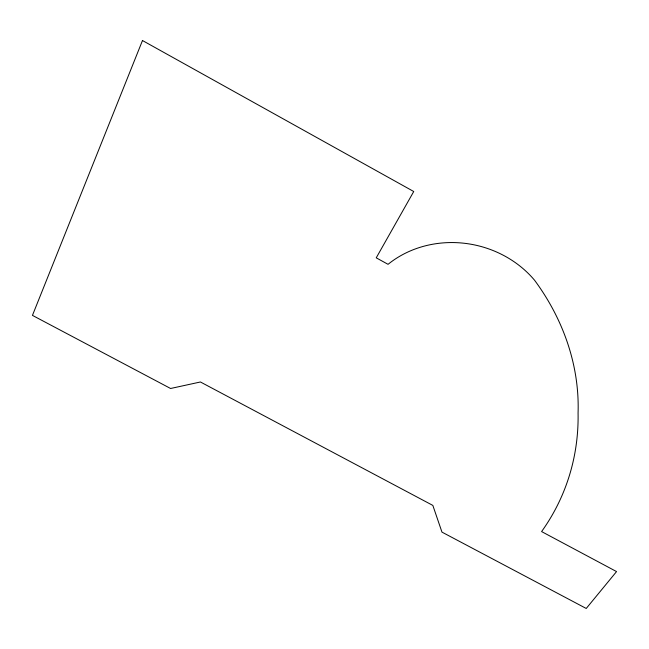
<?xml version="1.0" encoding="UTF-8"?>
<svg xmlns="http://www.w3.org/2000/svg" width="649" height="649" viewBox="0 0 649 649"><rect width="100%" height="100%" fill="white"/><g stroke="black" fill="none" stroke-linecap="round" stroke-linejoin="round"><path stroke-width="0.97" d="M142.48 40.53L32.45 315.382L170.582 388.491L200.427 381.985L432.842 505.417L441.961 532.115L586.234 608.47L616.55 571.582L541.591 531.572A265.912 226.809 23.2 0 0 578.072 413.007A241.947 208.086 21.9 0 0 534.581 280.254A100.149 89.886 12.6 0 0 388.053 264.321L376.233 257.831L413.738 191.512L142.48 40.53"/></g></svg>
